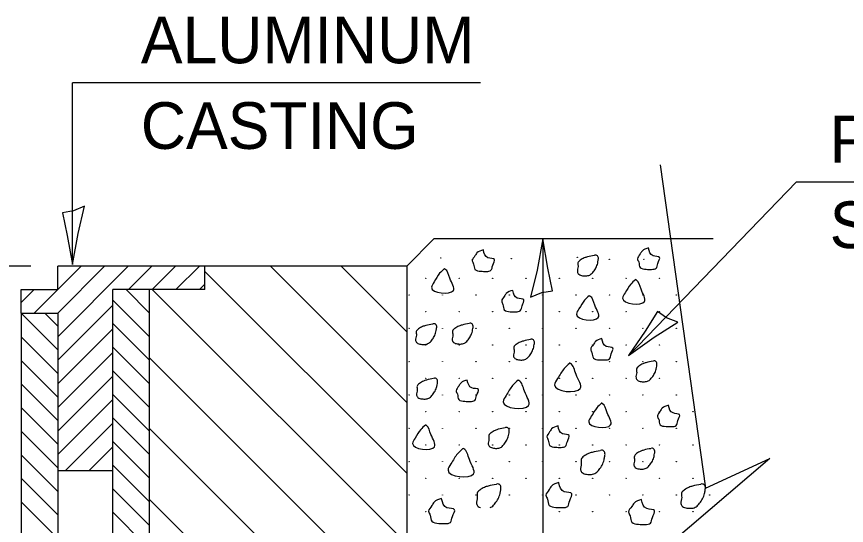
# Model space of a CAD drawing. Extents: x 99977 to 100657, y 99437 to 99877.
# Drawn here: x 100156 to 100206.6, y 99580.8 to 99611.8 of the extents above; entities that cross this region are included whole.
import ezdxf

# ---------------------------------------------------------------- set-up
doc = ezdxf.new("R2010")
doc.units = 0
for name, color, linetype in [('Design_PR_Railroad Track', 7, 'Continuous'), ('Design_PR_Roadway Notes', 7, 'Continuous'), ('Drainage_PR_Adjustment Items', 7, 'Continuous'), ('Level 18', 7, 'Continuous'), ('Level 43', 7, 'Continuous'), ('Level 8', 7, 'Continuous'), ('Removal_Items', 7, 'Continuous')]:
    doc.layers.add(name, color=color, linetype=linetype)

msp = doc.modelspace()

# ---------------------------------------------------------------- linework, layer by layer
at = {"layer": 'Design_PR_Railroad Track'}
for p, q in [((100164.159, 99593.718), (100162.72, 99595.158)), ((100164.159, 99595.158), (100164.159, 99595.158)), ((100164.159, 99592.279), (100161.917, 99594.521)), ((100158.56, 99591.478), (100156.322, 99593.716)), ((100158.56, 99592.917), (100157.761, 99593.716)), ((100164.159, 99590.84), (100161.917, 99593.082)), ((100158.56, 99590.038), (100156.322, 99592.277)), ((100164.159, 99589.401), (100161.917, 99591.643)), ((100158.56, 99588.599), (100156.322, 99590.838)), ((100164.159, 99587.962), (100161.917, 99590.204)), ((100158.56, 99587.16), (100156.322, 99589.398)), ((100164.159, 99586.522), (100161.917, 99588.764)), ((100158.56, 99585.721), (100156.322, 99587.959)), ((100164.159, 99585.083), (100161.917, 99587.325)), ((100158.56, 99584.281), (100156.322, 99586.52)), ((100164.159, 99583.644), (100161.917, 99585.886)), ((100158.56, 99582.842), (100156.322, 99585.081)), ((100164.159, 99582.205), (100161.917, 99584.447)), ((100158.56, 99581.403), (100156.322, 99583.641)), ((100164.159, 99580.765), (100161.917, 99583.007)), ((100158.56, 99579.964), (100156.322, 99582.202)), ((100164.159, 99579.326), (100161.917, 99581.568))]:
    msp.add_line(p, q, dxfattribs=at)
at = {"layer": 'Design_PR_Roadway Notes'}
for p, q in [((100184.333, 99607.78), (100159.448, 99607.78)), ((100159.449, 99596.682), (100159.449, 99607.779)), ((100195.283, 99602.764), (100198.048, 99583.029)), ((100193.346, 99591.124), (100203.58, 99601.724)), ((100203.58, 99601.724), (100229.403, 99601.724)), ((100201.965, 99584.851), (100194.499, 99578.475)), ((100198.048, 99583.029), (100201.965, 99584.851))]:
    msp.add_line(p, q, dxfattribs=at)
for points in [[(100160.195, 99600.243), (100159.509, 99599.954), (100158.853, 99599.842), (100159.14, 99598.463), (100159.449, 99596.682), (100159.794, 99598.582)], [(100196.356, 99593.168), (100195.663, 99593.435), (100195.113, 99593.811), (100194.361, 99592.62), (100193.346, 99591.125), (100194.915, 99592.251)]]:
    msp.add_lwpolyline(points, close=True, dxfattribs=at)
at = {"layer": 'Drainage_PR_Adjustment Items'}
for p, q in [((100179.834, 99588.268), (100171.505, 99596.597)), ((100179.834, 99592.586), (100175.821, 99596.599)), ((100179.834, 99583.95), (100167.519, 99596.266)), ((100179.834, 99579.633), (100164.309, 99595.158)), ((100179.834, 99575.315), (100164.159, 99590.99)), ((100179.834, 99570.997), (100164.16, 99586.672)), ((100179.834, 99566.68), (100164.16, 99582.354))]:
    msp.add_line(p, q, dxfattribs=at)
at = {"layer": 'Level 18'}
for centre in [(100181.908, 99597.079), (100183.818, 99596.96), (100186.207, 99597.039), (100190.225, 99597.119), (100192.175, 99596.999), (100194.285, 99596.999), (100180.993, 99595.846), (100183.029, 99595.846), (100185.064, 99595.846), (100187.1, 99595.846), (100189.135, 99595.846), (100191.171, 99595.846), (100193.206, 99595.846), (100195.242, 99595.846), (100179.976, 99594.828), (100182.011, 99594.828), (100184.047, 99594.828), (100186.082, 99594.828), (100188.118, 99594.828), (100190.153, 99594.828), (100192.189, 99594.828), (100194.224, 99594.828), (100196.26, 99594.828), (100180.993, 99593.81), (100183.029, 99593.81), (100185.064, 99593.81), (100187.1, 99593.81), (100189.135, 99593.81), (100191.171, 99593.81), (100193.206, 99593.81), (100195.242, 99593.81), (100179.976, 99592.793), (100182.011, 99592.793), (100184.047, 99592.793), (100186.082, 99592.793), (100188.118, 99592.793), (100190.153, 99592.793), (100192.189, 99592.793), (100194.224, 99592.793), (100196.26, 99592.793), (100180.993, 99591.775), (100183.029, 99591.775), (100185.064, 99591.775), (100187.1, 99591.775), (100189.135, 99591.775), (100191.171, 99591.775), (100193.206, 99591.775), (100195.242, 99591.775), (100179.976, 99590.757), (100182.011, 99590.757), (100184.047, 99590.757), (100186.082, 99590.757), (100188.118, 99590.757), (100190.153, 99590.757), (100192.189, 99590.757), (100194.224, 99590.757), (100196.26, 99590.757), (100180.993, 99589.739), (100183.029, 99589.739), (100185.064, 99589.739), (100187.1, 99589.739), (100189.135, 99589.739), (100191.171, 99589.739), (100193.206, 99589.739), (100195.242, 99589.739), (100179.976, 99588.722), (100182.011, 99588.722), (100184.047, 99588.722), (100186.082, 99588.722), (100188.118, 99588.722), (100190.153, 99588.722), (100192.189, 99588.722), (100194.224, 99588.722), (100196.26, 99588.722), (100180.993, 99587.704), (100183.029, 99587.704), (100185.064, 99587.704), (100187.1, 99587.704), (100189.135, 99587.704), (100191.171, 99587.704), (100193.206, 99587.704), (100195.242, 99587.704), (100197.277, 99587.704), (100179.976, 99586.686), (100182.011, 99586.686), (100184.047, 99586.686), (100186.082, 99586.686), (100188.118, 99586.686), (100190.153, 99586.686), (100192.189, 99586.686), (100194.224, 99586.686), (100196.26, 99586.686), (100180.993, 99585.669), (100183.029, 99585.669), (100185.064, 99585.669), (100187.1, 99585.669), (100189.135, 99585.669), (100191.171, 99585.669), (100193.206, 99585.669), (100195.242, 99585.669), (100197.277, 99585.669), (100179.976, 99584.651), (100182.011, 99584.651), (100184.047, 99584.651), (100186.082, 99584.651), (100188.118, 99584.651), (100190.153, 99584.651), (100192.189, 99584.651), (100194.224, 99584.651), (100196.26, 99584.651), (100180.993, 99583.633), (100183.029, 99583.633), (100185.064, 99583.633), (100187.1, 99583.633), (100189.135, 99583.633), (100191.171, 99583.633), (100193.206, 99583.633), (100195.242, 99583.633), (100197.277, 99583.633), (100179.976, 99582.615), (100182.011, 99582.615), (100184.047, 99582.615), (100186.082, 99582.615), (100188.118, 99582.615), (100190.153, 99582.615), (100192.189, 99582.615), (100194.224, 99582.615), (100196.26, 99582.615), (100198.295, 99582.615), (100180.993, 99581.598), (100189.135, 99581.598), (100191.171, 99581.598), (100193.206, 99581.598), (100195.242, 99581.598), (100197.277, 99581.598)]:
    msp.add_circle(centre, 0.0096, dxfattribs=at)
for points in [[(100184.503, 99597.575), (100184.111, 99597.391), (100183.988, 99597.207), (100183.829, 99596.921), (100183.902, 99596.713), (100183.988, 99596.389), (100184.349, 99596.278), (100184.691, 99596.266), (100184.966, 99596.333), (100185.07, 99596.639), (100185.18, 99596.996), (100184.777, 99597.098), (100184.503, 99597.556)], [(100194.569, 99597.697), (100194.177, 99597.509), (100194.06, 99597.329), (100193.895, 99597.038), (100193.973, 99596.835), (100194.06, 99596.506), (100194.417, 99596.396), (100194.757, 99596.389), (100195.031, 99596.455), (100195.139, 99596.757), (100195.248, 99597.117), (100194.843, 99597.219), (100194.569, 99597.677)], [(100191.269, 99597.239), (100190.846, 99597.152), (100190.65, 99597.086), (100190.407, 99596.944), (100190.267, 99596.784), (100190.28, 99596.561), (100190.235, 99596.236), (100190.321, 99596.091), (100190.554, 99596.004), (100190.815, 99595.997), (100191.032, 99596.075), (100191.207, 99596.255), (100191.364, 99596.486), (100191.471, 99596.769), (100191.502, 99596.944), (100191.502, 99597.14), (100191.384, 99597.262), (100191.286, 99597.254)], [(100182.118, 99596.42), (100181.836, 99596.149), (100181.496, 99595.62), (100181.342, 99595.295), (100182.674, 99595.099), (100182.46, 99595.844), (100182.162, 99596.408), (100182.11, 99596.431)], [(100193.77, 99595.753), (100193.487, 99595.483), (100193.148, 99594.954), (100192.993, 99594.629), (100194.326, 99594.433), (100194.112, 99595.177), (100193.814, 99595.742), (100193.762, 99595.765)], [(100186.292, 99595.111), (100185.9, 99594.922), (100185.78, 99594.743), (100185.619, 99594.452), (100185.695, 99594.249), (100185.78, 99593.92), (100186.141, 99593.809), (100186.481, 99593.802), (100186.755, 99593.869), (100186.862, 99594.17), (100186.971, 99594.53), (100186.567, 99594.632), (100186.292, 99595.091)], [(100190.953, 99594.777), (100190.672, 99594.508), (100190.329, 99593.982), (100190.178, 99593.653), (100191.51, 99593.457), (100191.293, 99594.201), (100190.995, 99594.765), (100190.946, 99594.789)], [(100181.415, 99593.049), (100180.986, 99592.963), (100180.796, 99592.896), (100180.548, 99592.76), (100180.412, 99592.595), (100180.42, 99592.375), (100180.375, 99592.046), (100180.462, 99591.905), (100180.694, 99591.819), (100180.956, 99591.807), (100181.175, 99591.886), (100181.352, 99592.07), (100181.504, 99592.297), (100181.611, 99592.579), (100181.646, 99592.76), (100181.646, 99592.956), (100181.524, 99593.073), (100181.426, 99593.065)], [(100183.633, 99593.08), (100183.205, 99592.995), (100183.014, 99592.928), (100182.771, 99592.787), (100182.63, 99592.627), (100182.641, 99592.402), (100182.599, 99592.078), (100182.685, 99591.932), (100182.915, 99591.847), (100183.179, 99591.838), (100183.392, 99591.913), (100183.57, 99592.097), (100183.722, 99592.329), (100183.832, 99592.61), (100183.863, 99592.787), (100183.863, 99592.983), (100183.745, 99593.104), (100183.649, 99593.097)], [(100187.372, 99592.105), (100186.943, 99592.019), (100186.753, 99591.952), (100186.51, 99591.811), (100186.368, 99591.651), (100186.379, 99591.427), (100186.337, 99591.102), (100186.423, 99590.957), (100186.653, 99590.87), (100186.917, 99590.863), (100187.132, 99590.942), (100187.309, 99591.121), (100187.461, 99591.353), (100187.57, 99591.635), (100187.602, 99591.811), (100187.602, 99592.007), (100187.484, 99592.128), (100187.387, 99592.121)], [(100191.721, 99592.172), (100191.33, 99591.983), (100191.207, 99591.804), (100191.047, 99591.513), (100191.121, 99591.31), (100191.207, 99590.981), (100191.567, 99590.87), (100191.909, 99590.863), (100192.183, 99590.93), (100192.288, 99591.231), (100192.398, 99591.591), (100191.996, 99591.693), (100191.721, 99592.152)], [(100189.754, 99590.651), (100189.425, 99590.337), (100189.028, 99589.722), (100188.848, 99589.342), (100190.405, 99589.115), (100190.154, 99589.981), (100189.804, 99590.644), (100189.741, 99590.671)], [(100194.843, 99590.78), (100194.412, 99590.695), (100194.225, 99590.628), (100193.979, 99590.487), (100193.84, 99590.325), (100193.848, 99590.102), (100193.807, 99589.777), (100193.892, 99589.632), (100194.123, 99589.546), (100194.386, 99589.538), (100194.6, 99589.616), (100194.78, 99589.797), (100194.935, 99590.028), (100195.039, 99590.31), (100195.07, 99590.487), (100195.07, 99590.686), (100194.953, 99590.804), (100194.856, 99590.796)], [(100181.465, 99589.722), (100181.041, 99589.637), (100180.845, 99589.57), (100180.603, 99589.429), (100180.462, 99589.264), (100180.475, 99589.044), (100180.431, 99588.719), (100180.516, 99588.574), (100180.749, 99588.488), (100181.01, 99588.48), (100181.228, 99588.555), (100181.402, 99588.739), (100181.559, 99588.966), (100181.666, 99589.252), (100181.698, 99589.429), (100181.698, 99589.625), (100181.58, 99589.746), (100181.48, 99589.734)], [(100183.518, 99589.637), (100183.126, 99589.453), (100183.006, 99589.267), (100182.844, 99588.982), (100182.92, 99588.774), (100183.006, 99588.449), (100183.366, 99588.339), (100183.706, 99588.327), (100183.98, 99588.394), (100184.088, 99588.696), (100184.197, 99589.056), (100183.793, 99589.158), (100183.518, 99589.616)], [(100186.614, 99589.625), (100186.283, 99589.311), (100185.885, 99588.696), (100185.704, 99588.316), (100187.262, 99588.085), (100187.011, 99588.95), (100186.662, 99589.613), (100186.603, 99589.64)], [(100191.7, 99588.218), (100191.419, 99587.947), (100191.079, 99587.422), (100190.925, 99587.093), (100192.257, 99586.897), (100192.046, 99587.642), (100191.748, 99588.206), (100191.693, 99588.229)], [(100195.789, 99588.104), (100195.397, 99587.916), (100195.274, 99587.735), (100195.115, 99587.446), (100195.188, 99587.241), (100195.274, 99586.912), (100195.635, 99586.803), (100195.977, 99586.795), (100196.252, 99586.861), (100196.356, 99587.163), (100196.466, 99587.524), (100196.063, 99587.626), (100195.789, 99588.085)], [(100180.969, 99586.882), (100180.681, 99586.614), (100180.344, 99586.086), (100180.187, 99585.761), (100181.524, 99585.565), (100181.308, 99586.309), (100181.01, 99586.873), (100180.956, 99586.897)], [(100189.052, 99586.834), (100188.66, 99586.65), (100188.543, 99586.466), (100188.377, 99586.18), (100188.456, 99585.972), (100188.543, 99585.647), (100188.9, 99585.537), (100189.24, 99585.525), (100189.514, 99585.596), (100189.621, 99585.894), (100189.731, 99586.255), (100189.326, 99586.357), (100189.052, 99586.819)], [(100185.839, 99586.717), (100185.412, 99586.63), (100185.219, 99586.563), (100184.976, 99586.422), (100184.835, 99586.262), (100184.842, 99586.038), (100184.803, 99585.713), (100184.89, 99585.568), (100185.117, 99585.482), (100185.384, 99585.474), (100185.6, 99585.549), (100185.776, 99585.733), (100185.93, 99585.964), (100186.035, 99586.246), (100186.07, 99586.422), (100186.07, 99586.618), (100185.948, 99586.74), (100185.854, 99586.732)], [(100183.252, 99585.455), (100182.922, 99585.142), (100182.528, 99584.522), (100182.347, 99584.142), (100183.902, 99583.915), (100183.651, 99584.781), (100183.304, 99585.444), (100183.244, 99585.471)], [(100191.63, 99585.326), (100191.134, 99585.224), (100190.909, 99585.145), (100190.624, 99584.985), (100190.463, 99584.793), (100190.47, 99584.534), (100190.424, 99584.154), (100190.522, 99583.985), (100190.792, 99583.888), (100191.097, 99583.876), (100191.353, 99583.966), (100191.56, 99584.178), (100191.737, 99584.444), (100191.863, 99584.777), (100191.902, 99584.985), (100191.902, 99585.212), (100191.761, 99585.353), (100191.645, 99585.341)], [(100194.71, 99585.447), (100194.279, 99585.36), (100194.091, 99585.29), (100193.846, 99585.153), (100193.707, 99584.989), (100193.715, 99584.769), (100193.673, 99584.444), (100193.759, 99584.299), (100193.99, 99584.212), (100194.253, 99584.205), (100194.467, 99584.28), (100194.647, 99584.464), (100194.802, 99584.694), (100194.906, 99584.977), (100194.937, 99585.153), (100194.937, 99585.349), (100194.82, 99585.471), (100194.723, 99585.459)], [(100184.919, 99581.854), (100185.012, 99581.905), (100185.218, 99582.117), (100185.399, 99582.387), (100185.521, 99582.716), (100185.56, 99582.924), (100185.56, 99583.154), (100185.423, 99583.292), (100185.31, 99583.284)], [(100189.107, 99583.378), (100188.649, 99583.159), (100188.508, 99582.947), (100188.32, 99582.61), (100188.408, 99582.37), (100188.508, 99581.99), (100188.926, 99581.861), (100189.326, 99581.85), (100189.645, 99581.929), (100189.77, 99582.281), (100189.897, 99582.7), (100189.427, 99582.818), (100189.107, 99583.355)], [(100197.752, 99583.264), (100197.255, 99583.166), (100197.03, 99583.088), (100196.746, 99582.924), (100196.583, 99582.735), (100196.591, 99582.477), (100196.544, 99582.096), (100196.644, 99581.929), (100196.912, 99581.826), (100197.218, 99581.815), (100197.474, 99581.905), (100197.68, 99582.116), (100197.858, 99582.387), (100197.983, 99582.716), (100198.022, 99582.924), (100198.022, 99583.154), (100197.882, 99583.292), (100197.767, 99583.283)], [(100185.294, 99583.265), (100184.796, 99583.166), (100184.568, 99583.088), (100184.286, 99582.924), (100184.121, 99582.735), (100184.134, 99582.478), (100184.082, 99582.096), (100184.184, 99581.929), (100184.329, 99581.854)], [(100181.959, 99582.402), (100181.496, 99582.183), (100181.361, 99581.971), (100181.167, 99581.634), (100181.258, 99581.395), (100181.361, 99581.015), (100181.779, 99580.886), (100182.175, 99580.874), (100182.497, 99580.952), (100182.617, 99581.305), (100182.748, 99581.724), (100182.277, 99581.842), (100181.959, 99582.379)], [(100194.146, 99582.348), (100193.689, 99582.132), (100193.548, 99581.917), (100193.354, 99581.583), (100193.446, 99581.341), (100193.548, 99580.96), (100193.966, 99580.831), (100194.365, 99580.819), (100194.684, 99580.898), (100194.804, 99581.25), (100194.935, 99581.67), (100194.465, 99581.787), (100194.146, 99582.328)]]:
    msp.add_spline(points, degree=3, dxfattribs=at)
at = {"layer": 'Level 43'}
for p, q in [((100188.125, 99598.246), (100188.125, 99560.767)), ((100156.915, 99596.595), (100135.922, 99596.595))]:
    msp.add_line(p, q, dxfattribs=at)
msp.add_lwpolyline([(100187.379, 99594.685), (100188.064, 99594.974), (100188.721, 99595.086), (100188.433, 99596.465), (100188.125, 99598.246), (100187.779, 99596.346)], close=True, dxfattribs=at)
at = {"layer": 'Level 8'}
for p, q in [((100179.835, 99596.595), (100181.489, 99598.246)), ((100198.516, 99598.246), (100181.489, 99598.246)), ((100158.561, 99596.6), (100179.835, 99596.6)), ((100158.561, 99595.157), (100158.561, 99596.595)), ((100167.519, 99595.157), (100167.519, 99596.595)), ((100179.835, 99596.595), (100179.835, 99560.763)), ((100156.322, 99595.157), (100158.561, 99595.157)), ((100156.322, 99593.716), (100156.322, 99595.157)), ((100167.519, 99595.157), (100161.918, 99595.157)), ((100161.918, 99544.888), (100161.918, 99595.157)), ((100164.16, 99544.888), (100164.16, 99595.157)), ((100156.322, 99593.716), (100158.561, 99593.716)), ((100156.322, 99593.716), (100156.322, 99545.006)), ((100158.561, 99593.716), (100158.561, 99545.053)), ((100158.561, 99584.123), (100161.918, 99584.123))]:
    msp.add_line(p, q, dxfattribs=at)
at = {"layer": 'Removal_Items'}
for p, q in [((100158.554, 99593.716), (100161.437, 99596.599)), ((100158.56, 99596.6), (100158.56, 99596.6)), ((100158.56, 99595.161), (100159.999, 99596.6)), ((100158.56, 99592.283), (100162.876, 99596.598)), ((100162.874, 99595.158), (100164.314, 99596.597)), ((100164.314, 99595.158), (100165.753, 99596.597)), ((100165.753, 99595.158), (100167.191, 99596.596)), ((100167.192, 99595.158), (100167.519, 99595.484)), ((100156.322, 99594.362), (100157.117, 99595.158)), ((100157.115, 99593.716), (100158.557, 99595.158)), ((100158.56, 99590.844), (100161.917, 99594.201)), ((100158.56, 99589.404), (100161.917, 99592.761)), ((100158.56, 99587.965), (100161.917, 99591.322)), ((100158.56, 99586.526), (100161.917, 99589.883)), ((100158.56, 99585.087), (100161.917, 99588.444)), ((100159.036, 99584.123), (100161.917, 99587.004)), ((100160.475, 99584.123), (100161.917, 99585.565)), ((100161.915, 99584.123), (100161.917, 99584.126))]:
    msp.add_line(p, q, dxfattribs=at)

# ---------------------------------------------------------------- texts
at = {"layer": 'Design_PR_Roadway Notes'}
for s, p in [('ALUMINUM', (100163.624, 99608.968)), ('CASTING', (100163.624, 99603.743)), ('PAVEMENT', (100205.609, 99602.912)), ('STRUCTURE', (100205.609, 99597.687))]:
    msp.add_text(s, height=2.85, dxfattribs=at).set_placement(p)

doc.saveas('drawing.dxf')
